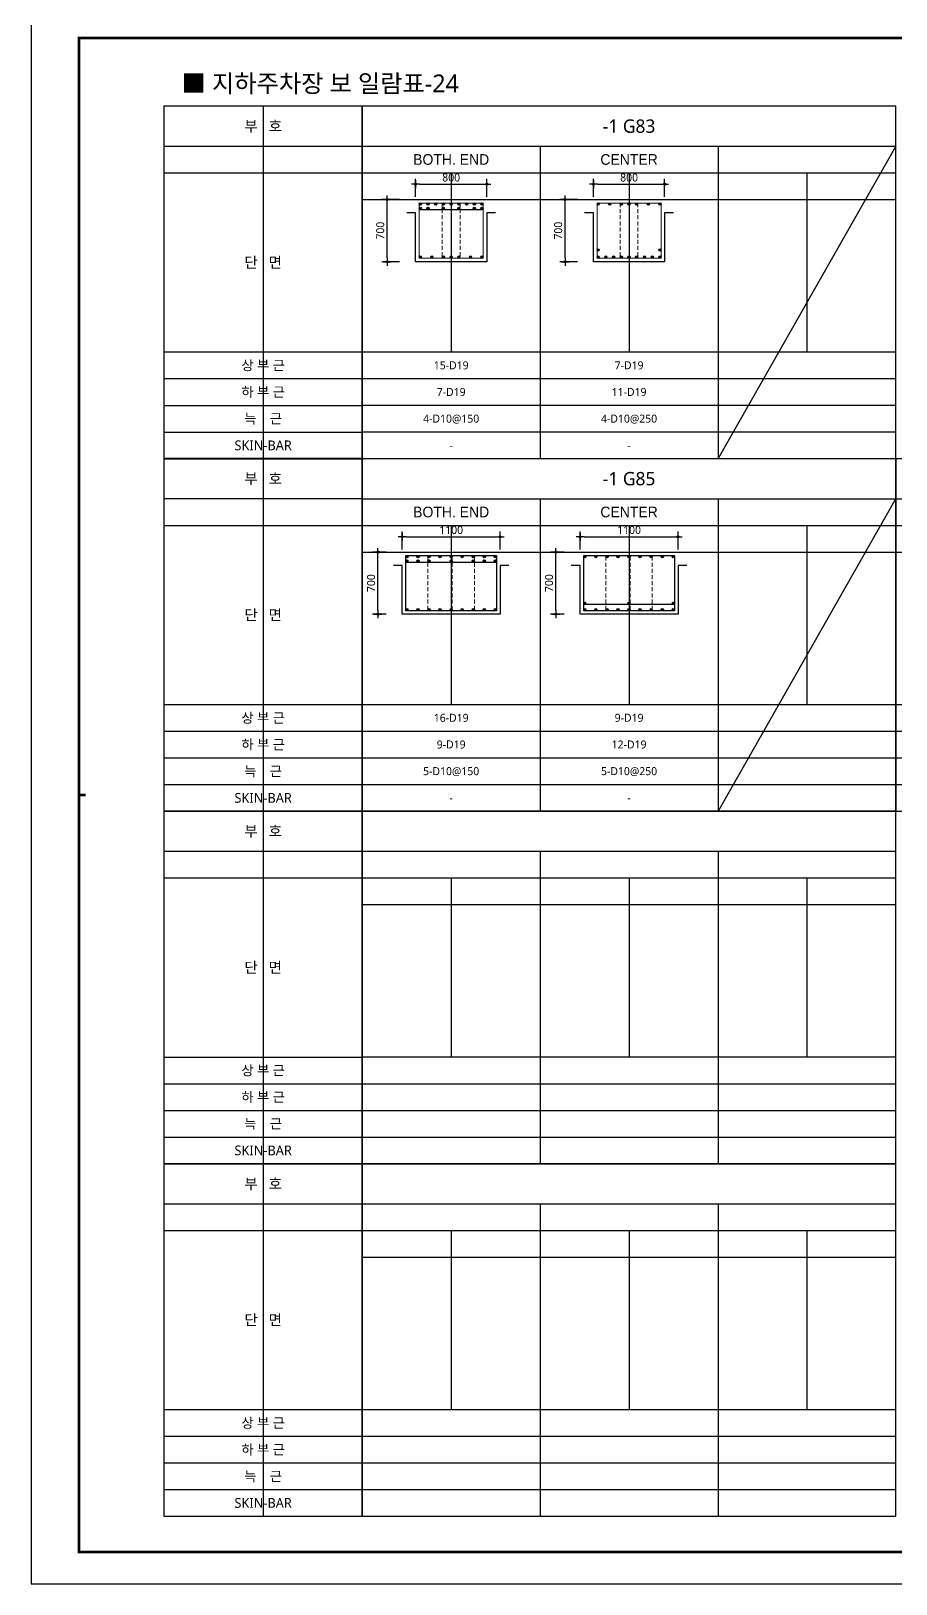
# Model space of a CAD drawing. Header units: millimetres. Extents: x 0 to 252030, y -124740 to 196020.
# Drawn here: x 126030 to 135753, y 89100 to 106564 of the extents above; entities that cross this region are included whole.
import ezdxf
from ezdxf.enums import TextEntityAlignment as Align

# ---------------------------------------------------------------- set-up
doc = ezdxf.new("R2010")
doc.units = ezdxf.units.MM
doc.header["$LTSCALE"] = 30
doc.linetypes.add('HID', pattern=[2.3, 1.5, -0.8])
doc.layers.get('DEFPOINTS').update_dxf_attribs({"color": 142})
for name, color, linetype in [('0-SEC1', 3, 'Continuous'), ('CON', 2, 'Continuous'), ('DIM', 7, 'Continuous'), ('ETC', 7, 'Continuous'), ('S-철근', 3, 'Continuous'), ('SHEET', 7, 'Continuous'), ('TEXT', 6, 'Continuous'), ('TXT', 3, 'Continuous'), ('XR-FORM_(도룡동)$0$AA-SHEET', 9, 'Continuous'), ('XR-FORM_(도룡동)$0$Sheet', 7, 'Continuous'), ('XR-FORM_(도룡동)$0$Sheet-text', 3, 'Continuous'), ('XR-FORM_(도룡동)$0$TEXT', 3, 'Continuous')]:
    doc.layers.add(name, color=color, linetype=linetype)
doc.layers.add('Stirrup', color=1, linetype='Continuous', lineweight=0)
doc.layers.add('TieBar', color=7, linetype='HID', lineweight=0)
doc.styles.get("Standard").update_dxf_attribs({"font": 'malgun.ttf'})
doc.styles.add('XR-FORM_(도룡동)$0$충북옥천_FORM$0$맑은고딕', font='malgun.ttf')
doc.styles.add('XR-FORM_(도룡동)$3$맑은고딕', font='malgun.ttf')
doc.styles.add('돋움', font='Dotum.ttf')
doc.styles.add('맑은 고딕', font='malgun.ttf')
doc.dimstyles.new('30NDIM', dxfattribs={"dimscale": 50, "dimtxt": 3, "dimasz": 1.5, "dimexe": 2, "dimexo": 6, "dimgap": 1, "dimtad": 1, "dimdec": 0, "dimrnd": 0.25, "dimzin": 0, "dimdsep": 46, "dimtxsty": 'Standard', "dimblk": 'Z_DOT', "dimcen": 5, "dimclrd": 256, "dimclre": 256, "dimclrt": 3, "dimadec": 0, "dimazin": 0, "dimtm": 1e-09, "dimtfac": 1, "dimtdec": 0, "dimtix": 1, "dimtmove": 2, "dimatfit": 1, "dimldrblk": 'Z_DOT', "dimfxl": 1, "dimtolj": 1, "dimtzin": 0, "dimarcsym": 0})

# ---------------------------------------------------------------- blocks, each defined once
blk = doc.blocks.new('Z_DOT')
at = {"layer": 'DIM', "color": 0}
for p, q in [((-1, 0), (1, 0)), ((0, -1), (0, 1))]:
    blk.add_line(p, q, dxfattribs=at)
for radius in [0.25, 0.125]:
    blk.add_circle((0, 0), radius, dxfattribs=at)
blk = doc.blocks.new('*D1173')
at = {"layer": 'DEFPOINTS', "color": 0, "transparency": 16777216}
for p in [(131153, 104840), (130353, 104519), (131153, 104519)]:
    blk.add_point(p, dxfattribs=at)
at = {"layer": 'DIM', "lineweight": -2, "transparency": 16777216}
for p, q in [((130353, 104699), (130353, 104900)), ((130398, 104840), (131108, 104840)), ((131153, 104699), (131153, 104900))]:
    blk.add_line(p, q, dxfattribs=at)
at = {"layer": 'DIM', "lineweight": -2, "transparency": 16777216, "xscale": 45, "yscale": 45, "zscale": 45, "rotation": 180}
blk.add_blockref('Z_DOT', (130353, 104840), dxfattribs=at)
at = {"layer": 'DIM', "lineweight": -2, "transparency": 16777216, "xscale": 45, "yscale": 45, "zscale": 45}
blk.add_blockref('Z_DOT', (131153, 104840), dxfattribs=at)
at = {"layer": 'DIM', "color": 3, "transparency": 16777216, "insert": (130753, 104916), "char_height": 90, "attachment_point": 5}
blk.add_mtext('\\A1;800', dxfattribs=at)
blk = doc.blocks.new('*D1174')
at = {"layer": 'DEFPOINTS', "color": 0, "transparency": 16777216}
for p in [(130033, 104669), (130353, 104669), (130353, 103969)]:
    blk.add_point(p, dxfattribs=at)
at = {"layer": 'DIM', "lineweight": -2, "transparency": 16777216}
for p, q in [((130173, 104669), (129973, 104669)), ((130033, 104014), (130033, 104624)), ((130173, 103969), (129973, 103969))]:
    blk.add_line(p, q, dxfattribs=at)
at = {"layer": 'DIM', "lineweight": -2, "transparency": 16777216, "xscale": 45, "yscale": 45, "zscale": 45}
for p, rotation in [((130033, 104669), 90), ((130033, 103969), 270)]:
    blk.add_blockref('Z_DOT', p, dxfattribs=dict(at, rotation=rotation))
at = {"layer": 'DIM', "color": 3, "transparency": 16777216, "insert": (129956, 104319), "char_height": 90, "attachment_point": 5, "rotation": 90}
blk.add_mtext('\\A1;700', dxfattribs=at)
blk = doc.blocks.new('*D1171')
at = {"layer": 'DEFPOINTS', "color": 0, "transparency": 16777216}
for p in [(133153, 104840), (132353, 104519), (133153, 104519)]:
    blk.add_point(p, dxfattribs=at)
at = {"layer": 'DIM', "lineweight": -2, "transparency": 16777216}
for p, q in [((132353, 104699), (132353, 104900)), ((132398, 104840), (133108, 104840)), ((133153, 104699), (133153, 104900))]:
    blk.add_line(p, q, dxfattribs=at)
at = {"layer": 'DIM', "lineweight": -2, "transparency": 16777216, "xscale": 45, "yscale": 45, "zscale": 45, "rotation": 180}
blk.add_blockref('Z_DOT', (132353, 104840), dxfattribs=at)
at = {"layer": 'DIM', "lineweight": -2, "transparency": 16777216, "xscale": 45, "yscale": 45, "zscale": 45}
blk.add_blockref('Z_DOT', (133153, 104840), dxfattribs=at)
at = {"layer": 'DIM', "color": 3, "transparency": 16777216, "insert": (132753, 104916), "char_height": 90, "attachment_point": 5}
blk.add_mtext('\\A1;800', dxfattribs=at)
blk = doc.blocks.new('*D1172')
at = {"layer": 'DEFPOINTS', "color": 0, "transparency": 16777216}
for p in [(132033, 104669), (132353, 104669), (132353, 103969)]:
    blk.add_point(p, dxfattribs=at)
at = {"layer": 'DIM', "lineweight": -2, "transparency": 16777216}
for p, q in [((132173, 104669), (131973, 104669)), ((132033, 104014), (132033, 104624)), ((132173, 103969), (131973, 103969))]:
    blk.add_line(p, q, dxfattribs=at)
at = {"layer": 'DIM', "lineweight": -2, "transparency": 16777216, "xscale": 45, "yscale": 45, "zscale": 45}
for p, rotation in [((132033, 104669), 90), ((132033, 103969), 270)]:
    blk.add_blockref('Z_DOT', p, dxfattribs=dict(at, rotation=rotation))
at = {"layer": 'DIM', "color": 3, "transparency": 16777216, "insert": (131956, 104319), "char_height": 90, "attachment_point": 5, "rotation": 90}
blk.add_mtext('\\A1;700', dxfattribs=at)
blk = doc.blocks.new('XR-FORM_(도룡동)$0$S')
at = {"layer": 'XR-FORM_(도룡동)$0$Sheet'}
h = blk.add_hatch(color=6, dxfattribs=at)
edge = h.paths.add_edge_path()
edge.add_spline(control_points=[(76338, 15545), (76338, 15545), (76295, 15571), (76295, 15571), (76172, 15645), (76132, 15687), (76132, 15744), (76132, 15817), (76203, 15865), (76313, 15865), (76409, 15865), (76454, 15832), (76479, 15807), (76511, 15775), (76518, 15737), (76518, 15729), (76518, 15711), (76524, 15702), (76538, 15702), (76557, 15702), (76559, 15724), (76559, 15744), (76559, 15811), (76562, 15848), (76564, 15870), (76564, 15870), (76565, 15890), (76565, 15890), (76565, 15905), (76548, 15908), (76540, 15909), (76494, 15919), (76430, 15930), (76333, 15930), (76119, 15930), (75970, 15833), (75970, 15695), (75970, 15588), (76037, 15502), (76202, 15401), (76202, 15401), (76273, 15357), (76273, 15357), (76398, 15281), (76423, 15225), (76423, 15165), (76423, 15099), (76352, 15030), (76220, 15030), (76155, 15030), (76041, 15045), (76002, 15150), (75994, 15172), (75988, 15197), (75988, 15211), (75988, 15217), (75988, 15236), (75968, 15236), (75948, 15236), (75946, 15209), (75945, 15201), (75945, 15201), (75945, 15197), (75945, 15197), (75943, 15174), (75938, 15104), (75938, 15040), (75938, 15011), (75943, 15004), (75970, 14994), (76035, 14972), (76103, 14962), (76198, 14962), (76298, 14962), (76379, 14979), (76447, 15013), (76575, 15079), (76595, 15177), (76595, 15230), (76595, 15347), (76528, 15430), (76338, 15545)], knot_values=[0, 0, 0, 0, 1, 1, 1, 2, 2, 2, 3, 3, 3, 4, 4, 4, 5, 5, 5, 6, 6, 6, 7, 7, 7, 8, 8, 8, 9, 9, 9, 10, 10, 10, 11, 11, 11, 12, 12, 12, 13, 13, 13, 14, 14, 14, 15, 15, 15, 16, 16, 16, 17, 17, 17, 18, 18, 18, 19, 19, 19, 20, 20, 20, 21, 21, 21, 22, 22, 22, 23, 23, 23, 24, 24, 24, 25, 25, 25, 26, 26, 26, 27, 27, 27, 27], degree=3, periodic=0)
h = blk.add_hatch(color=6, dxfattribs=at)
edge = h.paths.add_edge_path()
edge.add_spline(control_points=[(77180, 15007), (77180, 15007), (77166, 15007), (77166, 15007), (77156, 15007), (77148, 15007), (77134, 15009), (77098, 15014), (77093, 15029), (77089, 15056), (77084, 15098), (77084, 15641), (77086, 15677), (77089, 15714), (77100, 15725), (77131, 15729), (77143, 15731), (77153, 15732), (77163, 15732), (77163, 15732), (77180, 15732), (77180, 15732), (77188, 15732), (77195, 15739), (77195, 15747), (77195, 15755), (77188, 15761), (77180, 15761), (77180, 15761), (76814, 15761), (76814, 15761), (76806, 15761), (76800, 15755), (76800, 15747), (76800, 15739), (76806, 15732), (76814, 15732), (76814, 15732), (76832, 15732), (76832, 15732), (76847, 15732), (76860, 15730), (76871, 15728), (76897, 15723), (76909, 15710), (76912, 15677), (76912, 15677), (76912, 15677), (76912, 15677), (76914, 15650), (76915, 15103), (76908, 15057), (76904, 15025), (76895, 15014), (76873, 15011), (76858, 15008), (76843, 15007), (76827, 15007), (76826, 15007), (76814, 15007), (76814, 15007), (76806, 15007), (76800, 15000), (76800, 14992), (76800, 14984), (76806, 14977), (76814, 14977), (76814, 14977), (77180, 14977), (77180, 14977), (77188, 14977), (77195, 14984), (77195, 14992), (77195, 15000), (77188, 15007), (77180, 15007)], knot_values=[0, 0, 0, 0, 1, 1, 1, 2, 2, 2, 3, 3, 3, 4, 4, 4, 5, 5, 5, 6, 6, 6, 7, 7, 7, 8, 8, 8, 9, 9, 9, 10, 10, 10, 11, 11, 11, 12, 12, 12, 13, 13, 13, 14, 14, 14, 15, 15, 15, 16, 16, 16, 17, 17, 17, 18, 18, 18, 19, 19, 19, 20, 20, 20, 21, 21, 21, 22, 22, 22, 23, 23, 23, 24, 24, 24, 25, 25, 25, 25], degree=3, periodic=0)
h = blk.add_hatch(color=6, dxfattribs=at)
edge = h.paths.add_edge_path()
edge.add_spline(control_points=[(78289, 15008), (78289, 15008), (78256, 15008), (78256, 15008), (78252, 15008), (78248, 15009), (78243, 15010), (78220, 15014), (78192, 15028), (78158, 15085), (78158, 15085), (77848, 15727), (77836, 15749), (77824, 15773), (77816, 15784), (77802, 15784), (77787, 15784), (77771, 15771), (77757, 15741), (77757, 15741), (77450, 15097), (77450, 15097), (77424, 15042), (77401, 15015), (77350, 15010), (77342, 15009), (77328, 15008), (77317, 15008), (77317, 15008), (77304, 15008), (77304, 15008), (77298, 15008), (77292, 15002), (77292, 14994), (77292, 14987), (77298, 14980), (77304, 14980), (77304, 14980), (77609, 14980), (77609, 14980), (77615, 14980), (77621, 14987), (77621, 14994), (77621, 15002), (77615, 15008), (77609, 15008), (77609, 15008), (77576, 15008), (77576, 15008), (77539, 15008), (77534, 15021), (77534, 15033), (77534, 15044), (77540, 15068), (77552, 15094), (77552, 15094), (77762, 15561), (77762, 15561), (77762, 15561), (78005, 15016), (78004, 15016), (78005, 15014), (78005, 15012), (78004, 15010), (78003, 15008), (78001, 15008), (77998, 15008), (77998, 15008), (77984, 15008), (77984, 15008), (77978, 15008), (77972, 15002), (77972, 14994), (77972, 14987), (77978, 14980), (77984, 14980), (77984, 14980), (78289, 14980), (78289, 14980), (78295, 14980), (78301, 14987), (78301, 14994), (78301, 15002), (78295, 15008), (78289, 15008)], knot_values=[0, 0, 0, 0, 1, 1, 1, 2, 2, 2, 3, 3, 3, 4, 4, 4, 5, 5, 5, 6, 6, 6, 7, 7, 7, 8, 8, 8, 9, 9, 9, 10, 10, 10, 11, 11, 11, 12, 12, 12, 13, 13, 13, 14, 14, 14, 15, 15, 15, 16, 16, 16, 17, 17, 17, 18, 18, 18, 19, 19, 19, 20, 20, 20, 21, 21, 21, 22, 22, 22, 23, 23, 23, 24, 24, 24, 25, 25, 25, 26, 26, 26, 27, 27, 27, 28, 28, 28, 28], degree=3, periodic=0)
h = blk.add_hatch(color=250, dxfattribs=at)
edge = h.paths.add_edge_path()
edge.add_spline(control_points=[(78762, 15355), (78740, 15355), (78721, 15354), (78721, 15339), (78721, 15329), (78732, 15327), (78739, 15326), (78739, 15326), (78761, 15325), (78768, 15325), (78956, 15325), (79092, 15431), (79092, 15577), (79092, 15629), (79059, 15678), (79025, 15703), (79003, 15719), (78945, 15762), (78781, 15762), (78781, 15762), (78772, 15762), (78771, 15762), (78771, 15762), (78376, 15762), (78376, 15762), (78367, 15762), (78360, 15756), (78360, 15748), (78360, 15740), (78367, 15734), (78376, 15734), (78376, 15734), (78423, 15734), (78423, 15734), (78429, 15733), (78435, 15733), (78438, 15732), (78480, 15725), (78488, 15709), (78491, 15677), (78491, 15677), (78491, 15677), (78491, 15677), (78493, 15651), (78494, 15108), (78487, 15062), (78481, 15030), (78474, 15013), (78453, 15010), (78437, 15007), (78422, 15006), (78407, 15006), (78406, 15006), (78396, 15006), (78396, 15006), (78387, 15006), (78380, 14999), (78380, 14991), (78380, 14983), (78387, 14977), (78396, 14977), (78396, 14977), (78791, 14977), (78791, 14977), (78800, 14977), (78807, 14983), (78807, 14991), (78807, 14999), (78800, 15006), (78791, 15006), (78791, 15006), (78781, 15006), (78781, 15006), (78761, 15006), (78733, 15008), (78715, 15010), (78681, 15013), (78672, 15031), (78668, 15061), (78662, 15105), (78662, 15684), (78662, 15690), (78662, 15699), (78664, 15704), (78669, 15705), (78679, 15708), (78707, 15709), (78729, 15709), (78757, 15709), (78810, 15704), (78857, 15670), (78924, 15623), (78931, 15562), (78931, 15520), (78931, 15418), (78833, 15355), (78762, 15355)], knot_values=[0, 0, 0, 0, 1, 1, 1, 2, 2, 2, 3, 3, 3, 4, 4, 4, 5, 5, 5, 6, 6, 6, 7, 7, 7, 8, 8, 8, 9, 9, 9, 10, 10, 10, 11, 11, 11, 12, 12, 12, 13, 13, 13, 14, 14, 14, 15, 15, 15, 16, 16, 16, 17, 17, 17, 18, 18, 18, 19, 19, 19, 20, 20, 20, 21, 21, 21, 22, 22, 22, 23, 23, 23, 24, 24, 24, 25, 25, 25, 26, 26, 26, 27, 27, 27, 28, 28, 28, 29, 29, 29, 30, 30, 30, 31, 31, 31, 32, 32, 32, 32], degree=3, periodic=0)
h = blk.add_hatch(color=250, dxfattribs=at)
edge = h.paths.add_edge_path()
edge.add_spline(control_points=[(79896, 15147), (79880, 15147), (79878, 15134), (79877, 15128), (79875, 15109), (79860, 15082), (79845, 15069), (79815, 15043), (79768, 15042), (79696, 15042), (79592, 15042), (79561, 15049), (79541, 15063), (79541, 15063), (79541, 15063), (79541, 15063), (79522, 15076), (79515, 15314), (79515, 15460), (79515, 15617), (79515, 15645), (79518, 15677), (79521, 15714), (79532, 15724), (79562, 15729), (79578, 15731), (79599, 15732), (79612, 15732), (79620, 15732), (79633, 15732), (79638, 15739), (79640, 15742), (79641, 15745), (79641, 15748), (79641, 15756), (79634, 15762), (79626, 15762), (79626, 15762), (79235, 15762), (79235, 15762), (79226, 15762), (79220, 15756), (79220, 15748), (79220, 15743), (79222, 15738), (79227, 15736), (79227, 15735), (79229, 15735), (79229, 15734), (79235, 15732), (79243, 15732), (79247, 15732), (79265, 15732), (79280, 15731), (79290, 15729), (79331, 15722), (79340, 15709), (79342, 15677), (79344, 15651), (79345, 15108), (79338, 15062), (79332, 15030), (79326, 15013), (79304, 15010), (79290, 15007), (79276, 15006), (79262, 15006), (79262, 15006), (79245, 15006), (79245, 15006), (79237, 15006), (79230, 14999), (79230, 14991), (79230, 14983), (79237, 14977), (79245, 14977), (79245, 14977), (79615, 14977), (79615, 14977), (79615, 14977), (79805, 14976), (79805, 14976), (79874, 14976), (79882, 14981), (79891, 15006), (79901, 15036), (79910, 15113), (79910, 15125), (79910, 15135), (79910, 15147), (79896, 15147)], knot_values=[0, 0, 0, 0, 1, 1, 1, 2, 2, 2, 3, 3, 3, 4, 4, 4, 5, 5, 5, 6, 6, 6, 7, 7, 7, 8, 8, 8, 9, 9, 9, 10, 10, 10, 11, 11, 11, 12, 12, 12, 13, 13, 13, 14, 14, 14, 15, 15, 15, 16, 16, 16, 17, 17, 17, 18, 18, 18, 19, 19, 19, 20, 20, 20, 21, 21, 21, 22, 22, 22, 23, 23, 23, 24, 24, 24, 25, 25, 25, 26, 26, 26, 27, 27, 27, 28, 28, 28, 29, 29, 29, 30, 30, 30, 30], degree=3, periodic=0)
h = blk.add_hatch(color=250, dxfattribs=at)
edge = h.paths.add_edge_path()
edge.add_spline(control_points=[(80974, 15008), (80974, 15008), (80942, 15008), (80942, 15008), (80937, 15008), (80933, 15009), (80928, 15010), (80905, 15014), (80878, 15028), (80843, 15085), (80843, 15085), (80533, 15727), (80521, 15749), (80509, 15773), (80501, 15784), (80487, 15784), (80472, 15784), (80457, 15771), (80442, 15741), (80442, 15741), (80135, 15097), (80135, 15097), (80109, 15042), (80086, 15015), (80035, 15010), (80027, 15009), (80013, 15008), (80002, 15008), (80002, 15008), (79989, 15008), (79989, 15008), (79983, 15008), (79977, 15002), (79977, 14994), (79977, 14987), (79983, 14980), (79989, 14980), (79989, 14980), (80294, 14980), (80294, 14980), (80300, 14980), (80306, 14987), (80306, 14994), (80306, 15002), (80300, 15008), (80294, 15008), (80294, 15008), (80261, 15008), (80261, 15008), (80224, 15008), (80219, 15021), (80219, 15033), (80219, 15044), (80225, 15068), (80237, 15094), (80237, 15094), (80447, 15561), (80447, 15561), (80447, 15561), (80690, 15016), (80690, 15016), (80690, 15014), (80690, 15012), (80689, 15010), (80688, 15008), (80686, 15008), (80683, 15008), (80683, 15008), (80669, 15008), (80669, 15008), (80663, 15008), (80657, 15002), (80657, 14994), (80657, 14987), (80663, 14980), (80669, 14980), (80669, 14980), (80974, 14980), (80974, 14980), (80980, 14980), (80986, 14987), (80986, 14994), (80986, 15002), (80980, 15008), (80974, 15008)], knot_values=[0, 0, 0, 0, 1, 1, 1, 2, 2, 2, 3, 3, 3, 4, 4, 4, 5, 5, 5, 6, 6, 6, 7, 7, 7, 8, 8, 8, 9, 9, 9, 10, 10, 10, 11, 11, 11, 12, 12, 12, 13, 13, 13, 14, 14, 14, 15, 15, 15, 16, 16, 16, 17, 17, 17, 18, 18, 18, 19, 19, 19, 20, 20, 20, 21, 21, 21, 22, 22, 22, 23, 23, 23, 24, 24, 24, 25, 25, 25, 26, 26, 26, 27, 27, 27, 28, 28, 28, 28], degree=3, periodic=0)
h = blk.add_hatch(color=250, dxfattribs=at)
edge = h.paths.add_edge_path()
edge.add_spline(control_points=[(81976, 15761), (81976, 15761), (81692, 15761), (81692, 15761), (81686, 15761), (81681, 15755), (81681, 15747), (81681, 15739), (81686, 15732), (81692, 15732), (81692, 15732), (81700, 15732), (81702, 15732), (81718, 15732), (81744, 15732), (81760, 15726), (81783, 15717), (81794, 15705), (81795, 15641), (81795, 15641), (81806, 15233), (81806, 15224), (81806, 15224), (81806, 15202), (81806, 15202), (81797, 15210), (81212, 15762), (81212, 15762), (81199, 15775), (81187, 15784), (81176, 15784), (81158, 15784), (81158, 15750), (81158, 15740), (81158, 15740), (81148, 15134), (81148, 15134), (81147, 15045), (81143, 15018), (81117, 15011), (81101, 15006), (81079, 15006), (81068, 15006), (81067, 15006), (81057, 15006), (81057, 15006), (81051, 15006), (81046, 14999), (81046, 14991), (81046, 14983), (81051, 14976), (81057, 14976), (81057, 14976), (81353, 14976), (81353, 14976), (81359, 14976), (81364, 14983), (81364, 14991), (81364, 14999), (81359, 15006), (81353, 15006), (81353, 15006), (81342, 15006), (81340, 15006), (81324, 15006), (81303, 15006), (81284, 15013), (81268, 15018), (81251, 15035), (81248, 15122), (81248, 15122), (81237, 15522), (81236, 15534), (81241, 15530), (81780, 15014), (81821, 14978), (81833, 14966), (81851, 14966), (81864, 14966), (81880, 14966), (81882, 14986), (81882, 15002), (81882, 15002), (81894, 15649), (81894, 15649), (81895, 15706), (81903, 15722), (81931, 15729), (81944, 15732), (81952, 15732), (81963, 15732), (81965, 15732), (81976, 15732), (81976, 15732), (81982, 15732), (81987, 15739), (81987, 15747), (81987, 15755), (81982, 15761), (81976, 15761)], knot_values=[0, 0, 0, 0, 1, 1, 1, 2, 2, 2, 3, 3, 3, 4, 4, 4, 5, 5, 5, 6, 6, 6, 7, 7, 7, 8, 8, 8, 9, 9, 9, 10, 10, 10, 11, 11, 11, 12, 12, 12, 13, 13, 13, 14, 14, 14, 15, 15, 15, 16, 16, 16, 17, 17, 17, 18, 18, 18, 19, 19, 19, 20, 20, 20, 21, 21, 21, 22, 22, 22, 23, 23, 23, 24, 24, 24, 25, 25, 25, 26, 26, 26, 27, 27, 27, 28, 28, 28, 29, 29, 29, 30, 30, 30, 31, 31, 31, 32, 32, 32, 33, 33, 33, 33], degree=3, periodic=0)
at = {"layer": 'DEFPOINTS'}
for p, q in [((75750, 52950), (82250, 52950)), ((75640, 52073), (82226, 52073)), ((76315, 52073), (76315, 20700)), ((82250, 51196), (75640, 51196)), ((82250, 50596), (75640, 50596)), ((82250, 49996), (75640, 49996)), ((82250, 49396), (75640, 49396)), ((82250, 48796), (75640, 48796)), ((82250, 48196), (75640, 48196)), ((82250, 47596), (75640, 47596)), ((82250, 46996), (75640, 46996)), ((82250, 46396), (75640, 46396)), ((82250, 45796), (75640, 45796)), ((82250, 45196), (75640, 45196)), ((82250, 44596), (75640, 44596)), ((82250, 43996), (75640, 43996)), ((82250, 43396), (75640, 43396)), ((82250, 42796), (75640, 42796)), ((82250, 42196), (75640, 42196)), ((82250, 41596), (75640, 41596)), ((82250, 40996), (75640, 40996)), ((82250, 40396), (75640, 40396)), ((82250, 39796), (75640, 39796)), ((82250, 39196), (75640, 39196)), ((82250, 38596), (75640, 38596)), ((82250, 37996), (75640, 37996)), ((82250, 37396), (75640, 37396)), ((82250, 36796), (75640, 36796)), ((82250, 36196), (75640, 36196)), ((82250, 35596), (75640, 35596)), ((82250, 34996), (75640, 34996)), ((82250, 34396), (75640, 34396)), ((82250, 33796), (75640, 33796)), ((82250, 33196), (75640, 33196)), ((82250, 32596), (75640, 32596)), ((82250, 31996), (75640, 31996)), ((82250, 31396), (75640, 31396)), ((82250, 30796), (75640, 30796)), ((82250, 30196), (75640, 30196)), ((82250, 29596), (75640, 29596)), ((82250, 28996), (75640, 28996)), ((82250, 28396), (75640, 28396)), ((82250, 27796), (75640, 27796)), ((82250, 27196), (75640, 27196)), ((82250, 26596), (75640, 26596)), ((82250, 25996), (75640, 25996)), ((82250, 25396), (75640, 25396)), ((82250, 24796), (75640, 24796)), ((82250, 24196), (75640, 24196)), ((82250, 23596), (75640, 23596)), ((82250, 22996), (75640, 22996)), ((82250, 22396), (75640, 22396)), ((82250, 21796), (75640, 21796)), ((82250, 21196), (75640, 21196)), ((80950, 1706), (75640, 1706))]:
    blk.add_line(p, q, dxfattribs=at)
at = {"layer": 'XR-FORM_(도룡동)$0$AA-SHEET', "const_width": 99.9}
blk.add_lwpolyline([(75750, 52950), (82250, 52950)], dxfattribs=at)
at = {"layer": 'XR-FORM_(도룡동)$0$Sheet'}
for p, q in [((75590, 20700), (82204, 20700)), ((76490, 20700), (76490, 16700)), ((77590, 20700), (77590, 16700)), ((79575, 20700), (79575, 16700)), ((80450, 20700), (80450, 16700)), ((81325, 20700), (81325, 16700)), ((75640, 19700), (82254, 19700)), ((75640, 18700), (82254, 18700)), ((75640, 17700), (82254, 17700)), ((78945, 7700), (78945, 2500)), ((75640, 6400), (82250, 6400)), ((75640, 5100), (82250, 5100)), ((75640, 3800), (82250, 3800)), ((76591, 3798), (76591, 2500)), ((76591, 3149), (78945, 3149)), ((75640, 2500), (82250, 2500)), ((80950, 2500), (80950, 1200))]:
    blk.add_line(p, q, dxfattribs=at)
at = {"layer": 'XR-FORM_(도룡동)$0$Sheet', "const_width": 100}
blk.add_lwpolyline([(1850, 57950), (82250, 57950), (82250, 1200), (1850, 1200)], close=True, dxfattribs=at)
at = {"layer": 'XR-FORM_(도룡동)$0$Sheet', "linetype": 'Continuous', "const_width": 100}
for points in [[(38745, 57950), (38745, 57700)], [(2100, 29575), (1850, 29575)], [(75640, 29575), (75390, 29575)], [(38745, 1846), (38745, 1200)]]:
    blk.add_lwpolyline(points, dxfattribs=at)
at = {"layer": 'XR-FORM_(도룡동)$0$Sheet', "const_width": 100}
for points in [[(75640, 57950), (75640, 1200)], [(75640, 52950), (82250, 52950)], [(75640, 16700), (82250, 16700)], [(75640, 11700), (82250, 11700)], [(75640, 9700), (82250, 9700)], [(75640, 7700), (82250, 7700)]]:
    blk.add_lwpolyline(points, dxfattribs=at)
at = {"layer": 'XR-FORM_(도룡동)$0$Sheet'}
for points in [[(76065, 20589), (75650, 19869), (76481, 19869)], [(76065, 19589), (75650, 18869), (76481, 18869)], [(76065, 18589), (75650, 17869), (76481, 17869)]]:
    blk.add_lwpolyline(points, close=True, dxfattribs=at)
at = {"layer": 'XR-FORM_(도룡동)$0$Sheet', "color": 3, "const_width": 28}
for points in [[(76026, 13508), (76026, 13172)], [(76466, 13508), (76466, 13172)]]:
    blk.add_lwpolyline(points, dxfattribs=at)
at = {"layer": 'DEFPOINTS', "style": 'XR-FORM_(도룡동)$3$맑은고딕'}
blk.add_text('2', height=400, dxfattribs=at).set_placement((82126, 52273), align=Align.MIDDLE_RIGHT)
blk.add_text('text 1.2', height=240, dxfattribs=at).set_placement((80599, 50202))
blk.add_text('도 면 명', height=400, dxfattribs=at).set_placement((78996, 8633), align=Align.MIDDLE_CENTER)
at = {"layer": 'XR-FORM_(도룡동)$0$Sheet', "style": 'XR-FORM_(도룡동)$3$맑은고딕'}
for s, height, p in [('PROJECT TITLE', 220, (75890, 57600)), ('PROJECT TITLE', 200, (75890, 11350)), ('DRAWING TITLE', 200, (75890, 9350)), ('ISSUE DATE', 200, (75890, 7350)), ('APPROVED', 200, (79195, 7350)), ('PROJECT NO. ', 200, (75890, 6050)), ('CHECKED 2 ', 200, (79195, 6050)), ('ENGINEER', 200, (75890, 4750)), ('CHECKED 1 ', 200, (79195, 4750)), ('SCALE', 200, (75730, 3450)), ('DRAWN', 200, (79195, 3450)), ('DRAWING NO.', 200, (75890, 2150)), ('REV.', 200, (81250, 2150))]:
    blk.add_text(s, height=height, dxfattribs=at).set_placement(p)
for s, height, p in [('2', 240, (76059, 20140)), ('1', 240, (76059, 19140)), ('0', 240, (76059, 18140)), (' REV.', 220, (76090, 17200)), ('DATE', 220, (77090, 17200)), ('DESCRIPTION', 220, (78632, 17200)), ('BY', 220, (80062, 17200)), ('BY', 220, (80938, 17200)), ('APP', 220, (81812, 17200))]:
    blk.add_text(s, height=height, dxfattribs=at).set_placement(p, align=Align.MIDDLE)
at = {"layer": 'XR-FORM_(도룡동)$0$Sheet', "color": 3, "style": 'XR-FORM_(도룡동)$3$맑은고딕', "width": 1.2}
blk.add_text('A R C H I T E C T S  &  P L A N N E R S', height=200, dxfattribs=at).set_placement((78947, 14500), align=Align.MIDDLE_CENTER)
at = {"layer": 'XR-FORM_(도룡동)$0$Sheet', "color": 3, "style": 'XR-FORM_(도룡동)$3$맑은고딕'}
blk.add_text('주 시아플랜건축', height=280, dxfattribs=at).set_placement((76057, 13372), align=Align.MIDDLE_LEFT)
at = {"layer": 'XR-FORM_(도룡동)$0$Sheet', "color": 3, "style": 'XR-FORM_(도룡동)$3$맑은고딕', "width": 0.65}
for s, p in [('서울특별시 강남구 언주로30길 13, C동 16층(도곡동)', (75966, 12833)), ('Tel 02-570-1004 Fax 02-570-1003 www.siaplan.com', (75966, 12333))]:
    blk.add_text(s, height=280, dxfattribs=at).set_placement(p, align=Align.MIDDLE_LEFT)
at = {"layer": 'XR-FORM_(도룡동)$0$Sheet-text', "style": 'XR-FORM_(도룡동)$3$맑은고딕'}
blk.add_text('* NOTE', height=400, dxfattribs=at).set_placement((75881, 51550), align=Align.MIDDLE_LEFT)
at = {"layer": 'XR-FORM_(도룡동)$0$TEXT'}
for s, height, style, p in [('2026. 04', 300, 'XR-FORM_(도룡동)$3$맑은고딕', (77247, 6870)), ('A1 : ', 250, 'XR-FORM_(도룡동)$0$충북옥천_FORM$0$맑은고딕', (77179, 3474)), ('A3 : ', 250, 'XR-FORM_(도룡동)$0$충북옥천_FORM$0$맑은고딕', (77179, 2825))]:
    blk.add_text(s, height=height, dxfattribs=dict(at, style=style)).set_placement(p, align=Align.MIDDLE_CENTER)
at = {"layer": 'XR-FORM_(도룡동)$0$TEXT', "style": 'XR-FORM_(도룡동)$3$맑은고딕'}
blk.add_text('양희범,황정현', height=300, dxfattribs=at).set_placement((80649, 6901), align=Align.MIDDLE)
blk = doc.blocks.new('XR-FORM_(도룡동)', base_point=(101.33, -56114.51))
at = {"layer": 'DEFPOINTS'}
blk.add_lwpolyline([(0, 0), (420, 0), (420, 297), (0, 297)], close=True, dxfattribs=at)
at = {"xscale": 0.005, "yscale": 0.005, "zscale": 0.005}
blk.add_blockref('XR-FORM_(도룡동)$0$S', (-0.25, 0), dxfattribs=at)
blk = doc.blocks.new('*U160')
at = {"layer": 'DEFPOINTS'}
for p, q in [((-1114, 5286), (-1114, 1321)), ((-2229, 4536), (0, 4536))]:
    blk.add_line(p, q, dxfattribs=at)
at = {"layer": 'SHEET'}
blk.add_line((-2229, 4836), (0, 4836), dxfattribs=at)
at = {"layer": 'SHEET', "color": 6}
for p, q in [((-2229, 2521), (0, 2521)), ((-2229, 2221), (0, 2221)), ((-2229, 1921), (0, 1921)), ((-2229, 1621), (0, 1621))]:
    blk.add_line(p, q, dxfattribs=at)
at = {"layer": 'SHEET'}
blk.add_lwpolyline([(0, 5286), (-2229, 5286), (-2229, 1321), (0, 1321)], close=True, dxfattribs=at)
at = {"layer": 'TXT', "style": '맑은 고딕'}
for s, height, p in [('부   호', 120, (-1114, 5061)), ('단   면', 120, (-1114, 3529)), ('상 부 근', 110, (-1114, 2371)), ('하 부 근', 110, (-1114, 2071)), ('늑    근', 110, (-1114, 1771)), ('SKIN-BAR', 110, (-1114, 1471))]:
    blk.add_text(s, height=height, dxfattribs=at).set_placement(p, align=Align.MIDDLE_CENTER)
blk = doc.blocks.new('4등분')
at = {"layer": 'DEFPOINTS'}
for p, q in [((1000, 3214), (1000, 1200)), ((3000, 3214), (3000, 1200)), ((5000, 3214), (5000, 1200)), ((0, 2914), (6000, 2914))]:
    blk.add_line(p, q, dxfattribs=at)
at = {"layer": 'SHEET'}
blk.add_line((0, 3514), (6000, 3514), dxfattribs=at)
at = {"layer": 'SHEET', "color": 6}
for p, q in [((2000, 3514), (2000, 0)), ((4000, 3514), (4000, 0)), ((0, 3214), (6000, 3214)), ((0, 1200), (6000, 1200)), ((0, 900), (6000, 900)), ((0, 600), (6000, 600)), ((0, 300), (6000, 300))]:
    blk.add_line(p, q, dxfattribs=at)
at = {"layer": 'SHEET'}
blk.add_lwpolyline([(6000, 3964), (0, 3964), (0, 0), (6000, 0)], close=True, dxfattribs=at)
blk = doc.blocks.new('*D1518')
at = {"layer": 'DEFPOINTS', "color": 0, "transparency": 16777216}
for p in [(131303, 100875), (130203, 100555), (131303, 100555)]:
    blk.add_point(p, dxfattribs=at)
at = {"layer": 'DIM', "lineweight": -2, "transparency": 16777216}
for p, q in [((130203, 100735), (130203, 100935)), ((130248, 100875), (131258, 100875)), ((131303, 100735), (131303, 100935))]:
    blk.add_line(p, q, dxfattribs=at)
at = {"layer": 'DIM', "lineweight": -2, "transparency": 16777216, "xscale": 45, "yscale": 45, "zscale": 45, "rotation": 180}
blk.add_blockref('Z_DOT', (130203, 100875), dxfattribs=at)
at = {"layer": 'DIM', "lineweight": -2, "transparency": 16777216, "xscale": 45, "yscale": 45, "zscale": 45}
blk.add_blockref('Z_DOT', (131303, 100875), dxfattribs=at)
at = {"layer": 'DIM', "color": 3, "transparency": 16777216, "insert": (130753, 100952), "char_height": 90, "attachment_point": 5}
blk.add_mtext('\\A1;1100', dxfattribs=at)
blk = doc.blocks.new('*D1519')
at = {"layer": 'DEFPOINTS', "color": 0, "transparency": 16777216}
for p in [(129930, 100705), (130203, 100705), (130203, 100005)]:
    blk.add_point(p, dxfattribs=at)
at = {"layer": 'DIM', "lineweight": -2, "transparency": 16777216}
for p, q in [((130023, 100705), (129870, 100705)), ((129930, 100050), (129930, 100660)), ((130023, 100005), (129870, 100005))]:
    blk.add_line(p, q, dxfattribs=at)
at = {"layer": 'DIM', "lineweight": -2, "transparency": 16777216, "xscale": 45, "yscale": 45, "zscale": 45}
for p, rotation in [((129930, 100705), 90), ((129930, 100005), 270)]:
    blk.add_blockref('Z_DOT', p, dxfattribs=dict(at, rotation=rotation))
at = {"layer": 'DIM', "color": 3, "transparency": 16777216, "insert": (129853, 100355), "char_height": 90, "attachment_point": 5, "rotation": 90}
blk.add_mtext('\\A1;700', dxfattribs=at)
blk = doc.blocks.new('*D1520')
at = {"layer": 'DEFPOINTS', "color": 0, "transparency": 16777216}
for p in [(133303, 100875), (132203, 100555), (133303, 100555)]:
    blk.add_point(p, dxfattribs=at)
at = {"layer": 'DIM', "lineweight": -2, "transparency": 16777216}
for p, q in [((132203, 100735), (132203, 100935)), ((132248, 100875), (133258, 100875)), ((133303, 100735), (133303, 100935))]:
    blk.add_line(p, q, dxfattribs=at)
at = {"layer": 'DIM', "lineweight": -2, "transparency": 16777216, "xscale": 45, "yscale": 45, "zscale": 45, "rotation": 180}
blk.add_blockref('Z_DOT', (132203, 100875), dxfattribs=at)
at = {"layer": 'DIM', "lineweight": -2, "transparency": 16777216, "xscale": 45, "yscale": 45, "zscale": 45}
blk.add_blockref('Z_DOT', (133303, 100875), dxfattribs=at)
at = {"layer": 'DIM', "color": 3, "transparency": 16777216, "insert": (132753, 100952), "char_height": 90, "attachment_point": 5}
blk.add_mtext('\\A1;1100', dxfattribs=at)
blk = doc.blocks.new('*D1521')
at = {"layer": 'DEFPOINTS', "color": 0, "transparency": 16777216}
for p in [(131930, 100705), (132203, 100705), (132203, 100005)]:
    blk.add_point(p, dxfattribs=at)
at = {"layer": 'DIM', "lineweight": -2, "transparency": 16777216}
for p, q in [((132023, 100705), (131870, 100705)), ((131930, 100050), (131930, 100660)), ((132023, 100005), (131870, 100005))]:
    blk.add_line(p, q, dxfattribs=at)
at = {"layer": 'DIM', "lineweight": -2, "transparency": 16777216, "xscale": 45, "yscale": 45, "zscale": 45}
for p, rotation in [((131930, 100705), 90), ((131930, 100005), 270)]:
    blk.add_blockref('Z_DOT', p, dxfattribs=dict(at, rotation=rotation))
at = {"layer": 'DIM', "color": 3, "transparency": 16777216, "insert": (131853, 100355), "char_height": 90, "attachment_point": 5, "rotation": 90}
blk.add_mtext('\\A1;700', dxfattribs=at)

msp = doc.modelspace()

# ---------------------------------------------------------------- linework, layer by layer
at = {"layer": 'CON', "color": 8}
for p, q in [((130253.00013, 104669.49992), (131253.00013, 104669.49992)), ((132253.00013, 104669.49992), (133253.00013, 104669.49992)), ((130103.00013, 100704.99992), (131403.00013, 100704.99992)), ((132103.00013, 100704.99992), (133403.00013, 100704.99992))]:
    msp.add_line(p, q, dxfattribs=at)
for points in [[(131253.00013, 104519.49992), (131153.00013, 104519.49992), (131153.00013, 103969.49992), (130353.00013, 103969.49992), (130353.00013, 104519.49992), (130253.00013, 104519.49992)], [(133253.00013, 104519.49992), (133153.00013, 104519.49992), (133153.00013, 103969.49992), (132353.00013, 103969.49992), (132353.00013, 104519.49992), (132253.00013, 104519.49992)], [(131403.00013, 100554.99992), (131303.00013, 100554.99992), (131303.00013, 100004.99992), (130203.00013, 100004.99992), (130203.00013, 100554.99992), (130103.00013, 100554.99992)], [(133403.00013, 100554.99992), (133303.00013, 100554.99992), (133303.00013, 100004.99992), (132203.00013, 100004.99992), (132203.00013, 100554.99992), (132103.00013, 100554.99992)]]:
    msp.add_lwpolyline(points, dxfattribs=at)
at = {"layer": 'ETC', "color": 8}
for p, q in [((130393.00013, 104556.76992), (131113.00013, 104556.76992)), ((130243.00013, 100592.26992), (131263.00013, 100592.26992)), ((132243.00013, 100117.72992), (133263.00013, 100117.72992))]:
    msp.add_line(p, q, dxfattribs=at)
at = {"layer": 'S-철근', "const_width": 12.5}
for points in [[(130398.75013, 104617.49992, 1), (130411.25013, 104617.49992, 1)], [(130485.62513, 104617.49992, 1), (130498.12513, 104617.49992, 1)], [(130572.50013, 104617.49992, 1), (130585.00013, 104617.49992, 1)], [(130659.37513, 104617.49992, 1), (130671.87513, 104617.49992, 1)], [(130746.25013, 104617.49992, 1), (130758.75013, 104617.49992, 1)], [(130833.12513, 104617.49992, 1), (130845.62513, 104617.49992, 1)], [(130920.00013, 104617.49992, 1), (130932.50013, 104617.49992, 1)], [(131006.87513, 104617.49992, 1), (131019.37513, 104617.49992, 1)], [(131093.75013, 104617.49992, 1), (131106.25013, 104617.49992, 1)], [(132398.75013, 104617.49992, -1), (132411.25013, 104617.49992, -1)], [(132529.06263, 104616.99992, -1), (132541.56263, 104616.99992, -1)], [(132659.37513, 104616.99992, -1), (132671.87513, 104616.99992, -1)], [(132746.25013, 104617.49992, 1), (132758.75013, 104617.49992, 1)], [(132833.12513, 104616.99992, -1), (132845.62513, 104616.99992, -1)], [(132976.93763, 104616.99992, 1), (132964.43763, 104616.99992, 1)], [(133093.75013, 104617.49992, -1), (133106.25013, 104617.49992, -1)], [(130398.75013, 104569.26992, 1), (130411.25013, 104569.26992, 1)], [(130485.62513, 104569.26992, 1), (130498.12513, 104569.26992, 1)], [(130659.37513, 104569.26992, 1), (130671.87513, 104569.26992, 1)], [(130833.12513, 104569.26992, 1), (130845.62513, 104569.26992, 1)], [(131006.87513, 104569.26992, 1), (131019.37513, 104569.26992, 1)], [(131093.75013, 104569.26992, 1), (131106.25013, 104569.26992, 1)], [(132398.75013, 104101.49992, -1), (132411.25013, 104101.49992, -1)], [(133093.75013, 104101.49992, -1), (133106.25013, 104101.49992, -1)], [(130398.75013, 104021.49992, 1), (130411.25013, 104021.49992, 1)], [(130529.06263, 104021.99992, 1), (130541.56263, 104021.99992, 1)], [(130659.37513, 104021.99992, 1), (130671.87513, 104021.99992, 1)], [(130746.25013, 104021.49992, -1), (130758.75013, 104021.49992, -1)], [(130833.12513, 104021.99992, 1), (130845.62513, 104021.99992, 1)], [(130976.93763, 104021.99992, -1), (130964.43763, 104021.99992, -1)], [(131093.75013, 104021.49992, 1), (131106.25013, 104021.49992, 1)], [(132398.75013, 104021.49992, -1), (132411.25013, 104021.49992, -1)], [(132485.62513, 104021.49992, -1), (132498.12513, 104021.49992, -1)], [(132572.50013, 104021.49992, -1), (132585.00013, 104021.49992, -1)], [(132659.37513, 104021.49992, -1), (132671.87513, 104021.49992, -1)], [(132746.25013, 104021.49992, -1), (132758.75013, 104021.49992, -1)], [(132833.12513, 104021.49992, -1), (132845.62513, 104021.49992, -1)], [(132920.00013, 104021.49992, -1), (132932.50013, 104021.49992, -1)], [(133006.87513, 104021.49992, -1), (133019.37513, 104021.49992, -1)], [(133093.75013, 104021.49992, -1), (133106.25013, 104021.49992, -1)], [(130248.75013, 100652.99992, 1), (130261.25013, 100652.99992, 1)], [(130248.75013, 100604.76992, 1), (130261.25013, 100604.76992, 1)], [(130373.12513, 100652.99992, 1), (130385.62513, 100652.99992, 1)], [(130373.12513, 100604.76992, 1), (130385.62513, 100604.76992, 1)], [(130497.50013, 100652.99992, 1), (130510.00013, 100652.99992, 1)], [(130497.50013, 100604.76992, 1), (130510.00013, 100604.76992, 1)], [(130621.87513, 100652.99992, 1), (130634.37513, 100652.99992, 1)], [(130746.25013, 100652.99992, 1), (130758.75013, 100652.99992, 1)], [(130746.25013, 100604.76992, 1), (130758.75013, 100604.76992, 1)], [(130870.62513, 100652.99992, 1), (130883.12513, 100652.99992, 1)], [(130995.00013, 100652.99992, 1), (131007.50013, 100652.99992, 1)], [(130995.00013, 100604.76992, 1), (131007.50013, 100604.76992, 1)], [(131119.37513, 100652.99992, 1), (131131.87513, 100652.99992, 1)], [(131119.37513, 100604.76992, 1), (131131.87513, 100604.76992, 1)], [(131243.75013, 100652.99992, 1), (131256.25013, 100652.99992, 1)], [(131243.75013, 100604.76992, 1), (131256.25013, 100604.76992, 1)], [(132248.75013, 100652.99992, 1), (132261.25013, 100652.99992, 1)], [(132373.12513, 100652.99992, 1), (132385.62513, 100652.99992, 1)], [(132497.50013, 100652.99992, 1), (132510.00013, 100652.99992, 1)], [(132621.87513, 100652.99992, 1), (132634.37513, 100652.99992, 1)], [(132746.25013, 100652.99992, 1), (132758.75013, 100652.99992, 1)], [(132870.62513, 100652.99992, 1), (132883.12513, 100652.99992, 1)], [(132995.00013, 100652.99992, 1), (133007.50013, 100652.99992, 1)], [(133119.37513, 100652.99992, 1), (133131.87513, 100652.99992, 1)], [(133243.75013, 100652.99992, 1), (133256.25013, 100652.99992, 1)], [(130248.75013, 100056.99992, 1), (130261.25013, 100056.99992, 1)], [(130373.12513, 100056.99992, 1), (130385.62513, 100056.99992, 1)], [(130497.50013, 100056.99992, 1), (130510.00013, 100056.99992, 1)], [(130621.87513, 100056.99992, 1), (130634.37513, 100056.99992, 1)], [(130746.25013, 100056.99992, 1), (130758.75013, 100056.99992, 1)], [(130870.62513, 100056.99992, 1), (130883.12513, 100056.99992, 1)], [(130995.00013, 100056.99992, 1), (131007.50013, 100056.99992, 1)], [(131119.37513, 100056.99992, 1), (131131.87513, 100056.99992, 1)], [(131243.75013, 100056.99992, 1), (131256.25013, 100056.99992, 1)], [(132248.75013, 100130.22992, 1), (132261.25013, 100130.22992, 1)], [(132248.75013, 100056.99992, 1), (132261.25013, 100056.99992, 1)], [(132373.12513, 100056.99992, 1), (132385.62513, 100056.99992, 1)], [(132497.50013, 100056.99992, 1), (132510.00013, 100056.99992, 1)], [(132621.87513, 100056.99992, 1), (132634.37513, 100056.99992, 1)], [(132746.25013, 100130.22992, 1), (132758.75013, 100130.22992, 1)], [(132746.25013, 100056.99992, 1), (132758.75013, 100056.99992, 1)], [(132870.62513, 100056.99992, 1), (132883.12513, 100056.99992, 1)], [(132995.00013, 100056.99992, 1), (133007.50013, 100056.99992, 1)], [(133119.37513, 100056.99992, 1), (133131.87513, 100056.99992, 1)], [(133243.75013, 100130.22992, 1), (133256.25013, 100130.22992, 1)], [(133243.75013, 100056.99992, 1), (133256.25013, 100056.99992, 1)]]:
    msp.add_lwpolyline(points, format="xyb", close=True, dxfattribs=at)
at = {"layer": 'S-철근'}
for points in [[(130243.00013, 100044.99992), (130243.00013, 100664.99992), (131263.00013, 100664.99992), (131263.00013, 100044.99992), (130243.00013, 100044.99992)], [(132243.00013, 100044.99992), (132243.00013, 100664.99992), (133263.00013, 100664.99992), (133263.00013, 100044.99992), (132243.00013, 100044.99992)]]:
    msp.add_lwpolyline(points, dxfattribs=at)
for centre in [(130405.00013, 104617.49992), (130491.87513, 104617.49992), (130578.75013, 104617.49992), (130665.62513, 104617.49992), (130752.50013, 104617.49992), (130839.37513, 104617.49992), (130926.25013, 104617.49992), (131013.12513, 104617.49992), (131100.00013, 104617.49992), (132405.00013, 104617.49992), (132535.31263, 104616.99992), (132665.62513, 104616.99992), (132752.50013, 104617.49992), (132839.37513, 104616.99992), (132970.68763, 104616.99992), (133100.00013, 104617.49992), (130405.00013, 104569.26992), (130491.87513, 104569.26992), (130665.62513, 104569.26992), (130839.37513, 104569.26992), (131013.12513, 104569.26992), (131100.00013, 104569.26992), (132405.00013, 104101.49992), (133100.00013, 104101.49992), (130405.00013, 104021.49992), (130535.31263, 104021.99992), (130665.62513, 104021.99992), (130752.50013, 104021.49992), (130839.37513, 104021.99992), (130970.68763, 104021.99992), (131100.00013, 104021.49992), (132405.00013, 104021.49992), (132491.87513, 104021.49992), (132578.75013, 104021.49992), (132665.62513, 104021.49992), (132752.50013, 104021.49992), (132839.37513, 104021.49992), (132926.25013, 104021.49992), (133013.12513, 104021.49992), (133100.00013, 104021.49992), (130255.00013, 100652.99992), (130255.00013, 100604.76992), (130379.37513, 100652.99992), (130379.37513, 100604.76992), (130503.75013, 100652.99992), (130503.75013, 100604.76992), (130628.12513, 100652.99992), (130752.50013, 100652.99992), (130752.50013, 100604.76992), (130876.87513, 100652.99992), (131001.25013, 100652.99992), (131001.25013, 100604.76992), (131125.62513, 100652.99992), (131125.62513, 100604.76992), (131250.00013, 100652.99992), (131250.00013, 100604.76992), (132255.00013, 100652.99992), (132379.37513, 100652.99992), (132503.75013, 100652.99992), (132628.12513, 100652.99992), (132752.50013, 100652.99992), (132876.87513, 100652.99992), (133001.25013, 100652.99992), (133125.62513, 100652.99992), (133250.00013, 100652.99992), (130255.00013, 100056.99992), (130379.37513, 100056.99992), (130503.75013, 100056.99992), (130628.12513, 100056.99992), (130752.50013, 100056.99992), (130876.87513, 100056.99992), (131001.25013, 100056.99992), (131125.62513, 100056.99992), (131250.00013, 100056.99992), (132255.00013, 100130.22992), (132255.00013, 100056.99992), (132379.37513, 100056.99992), (132503.75013, 100056.99992), (132628.12513, 100056.99992), (132752.50013, 100130.22992), (132752.50013, 100056.99992), (132876.87513, 100056.99992), (133001.25013, 100056.99992), (133125.62513, 100056.99992), (133250.00013, 100130.22992), (133250.00013, 100056.99992)]:
    msp.add_circle(centre, 12.5, dxfattribs=at)
at = {"layer": 'SHEET'}
for p, q in [((135753.00013, 105269.49992), (133753.00013, 101754.99992)), ((135753.00013, 101304.99992), (133753.00013, 97790.49992))]:
    msp.add_line(p, q, dxfattribs=at)
at = {"layer": 'Stirrup', "color": 3}
for points in [[(130393.00013, 104009.49992), (130393.00013, 104629.49992), (131113.00013, 104629.49992), (131113.00013, 104009.49992), (130393.00013, 104009.49992)], [(132393.00013, 104009.49992), (132393.00013, 104629.49992), (133113.00013, 104629.49992), (133113.00013, 104009.49992), (132393.00013, 104009.49992)]]:
    msp.add_lwpolyline(points, dxfattribs=at)
at = {"layer": 'TieBar'}
for p, q in [((130653.12513, 104629.49992), (130653.12513, 104009.49992)), ((130852.87513, 104629.49992), (130852.87513, 104009.49992)), ((132653.12513, 104629.49992), (132653.12513, 104009.49992)), ((132852.87513, 104629.49992), (132852.87513, 104009.49992)), ((130491.25013, 100652.99992), (130491.25013, 100044.99992)), ((130765.00013, 100652.99992), (130765.00013, 100044.99992)), ((131013.75013, 100652.99992), (131013.75013, 100044.99992)), ((132491.25013, 100652.99992), (132491.25013, 100044.99992)), ((132765.00013, 100652.99992), (132765.00013, 100044.99992)), ((133013.75013, 100652.99992), (133013.75013, 100044.99992))]:
    msp.add_line(p, q, dxfattribs=at)

# ---------------------------------------------------------------- block references
for name, p in [('*U160', (129753.00013, 100433.49992)), ('4등분', (129753.00013, 101754.99992)), ('*U160', (129753.00013, 96468.99992)), ('4등분', (129753.00013, 97790.49992)), ('4등분', (135753.00013, 97790.49992)), ('*U160', (129753.00013, 92504.49992)), ('4등분', (129753.00013, 93825.99992)), ('*U160', (129753.00013, 88539.99992)), ('4등분', (129753.00013, 89861.49992))]:
    msp.add_blockref(name, p)
at = {"layer": '0-SEC1', "xscale": 60, "yscale": 60, "zscale": 60}
msp.add_blockref('XR-FORM_(도룡동)', (132110.02429, -3277770.57868), dxfattribs=at)

# ---------------------------------------------------------------- texts
at = {"layer": 'TEXT', "style": '맑은 고딕'}
msp.add_text('■ 지하주차장 보 일람표-24', height=200, dxfattribs=at).set_placement((127722.82534, 105974.96949), align=Align.MIDDLE_LEFT)
at = {"layer": 'TXT', "color": 2, "style": '맑은 고딕'}
for s, p in [('-1 G83', (132753.00013, 105494.49992)), ('-1 G85', (132753.00013, 101529.99992))]:
    msp.add_text(s, height=150, dxfattribs=at).set_placement(p, align=Align.MIDDLE_CENTER)
at = {"layer": 'TXT'}
for s, height, style, p in [('BOTH. END', 120, '돋움', (130753.00013, 105119.49992)), ('CENTER', 120, '돋움', (132753.00013, 105119.49992)), ('15-D19', 90, '맑은 고딕', (130753.00013, 102804.99992)), ('7-D19', 90, '맑은 고딕', (132753.00013, 102804.99992)), ('7-D19', 90, '맑은 고딕', (130753.00013, 102504.99992)), ('11-D19', 90, '맑은 고딕', (132753.00013, 102504.99992)), ('4-D10@150', 90, '맑은 고딕', (130753.00013, 102204.99992)), ('4-D10@250', 90, '맑은 고딕', (132753.00013, 102204.99992)), ('-', 90, '맑은 고딕', (130753.00013, 101904.99992)), ('-', 90, '맑은 고딕', (132753.00013, 101904.99992)), ('BOTH. END', 120, '돋움', (130753.00013, 101154.99992)), ('CENTER', 120, '돋움', (132753.00013, 101154.99992)), ('16-D19', 90, '맑은 고딕', (130753.00013, 98840.49992)), ('9-D19', 90, '맑은 고딕', (132753.00013, 98840.49992)), ('9-D19', 90, '맑은 고딕', (130753.00013, 98540.49992)), ('12-D19', 90, '맑은 고딕', (132753.00013, 98540.49992)), ('5-D10@150', 90, '맑은 고딕', (130753.00013, 98240.49992)), ('5-D10@250', 90, '맑은 고딕', (132753.00013, 98240.49992)), ('-', 90, '맑은 고딕', (130753.00013, 97940.49992)), ('-', 90, '맑은 고딕', (132753.00013, 97940.49992))]:
    msp.add_text(s, height=height, dxfattribs=dict(at, style=style)).set_placement(p, align=Align.MIDDLE_CENTER)

# ---------------------------------------------------------------- dimensions: what is measured, and where the dimension line sits
at = {"layer": 'DIM'}
for base, p1, p2, picture, middle in [((131153.00013, 104839.65148), (130353.00013, 104519.49992), (131153.00013, 104519.49992), '*D1173', (130753.00013, 104916.14945)), ((133153.00013, 104839.65148), (132353.00013, 104519.49992), (133153.00013, 104519.49992), '*D1171', (132753.00013, 104916.14945)), ((131303.00013, 100875.15148), (130203.00013, 100554.99992), (131303.00013, 100554.99992), '*D1518', (130753.00013, 100951.89401)), ((133303.00013, 100875.15148), (132203.00013, 100554.99992), (133303.00013, 100554.99992), '*D1520', (132753.00013, 100951.89401))]:
    dim = msp.add_linear_dim(base=base, p1=p1, p2=p2, dimstyle='30NDIM', override={"dimscale": 30, "dimtxsty": 'Standard'}, dxfattribs=at)
    dim.commit()
    dim.dimension.update_dxf_attribs({"geometry": picture, "text_midpoint": middle})
for base, p1, p2, picture, middle in [((130032.84857, 104669.49992), (130353.00013, 103969.49992), (130353.00013, 104669.49992), '*D1174', (129956.3506, 104319.49992)), ((132032.84857, 104669.49992), (132353.00013, 103969.49992), (132353.00013, 104669.49992), '*D1172', (131956.3506, 104319.49992)), ((129929.77843, 100704.99992), (130203.00013, 100004.99992), (130203.00013, 100704.99992), '*D1519', (129853.28047, 100354.99992)), ((131929.77843, 100704.99992), (132203.00013, 100004.99992), (132203.00013, 100704.99992), '*D1521', (131853.28047, 100354.99992))]:
    dim = msp.add_linear_dim(base=base, p1=p1, p2=p2, angle=90, dimstyle='30NDIM', override={"dimscale": 30, "dimtxsty": 'Standard'}, dxfattribs=at)
    dim.commit()
    dim.dimension.update_dxf_attribs({"geometry": picture, "text_midpoint": middle})

doc.saveas('drawing.dxf')
